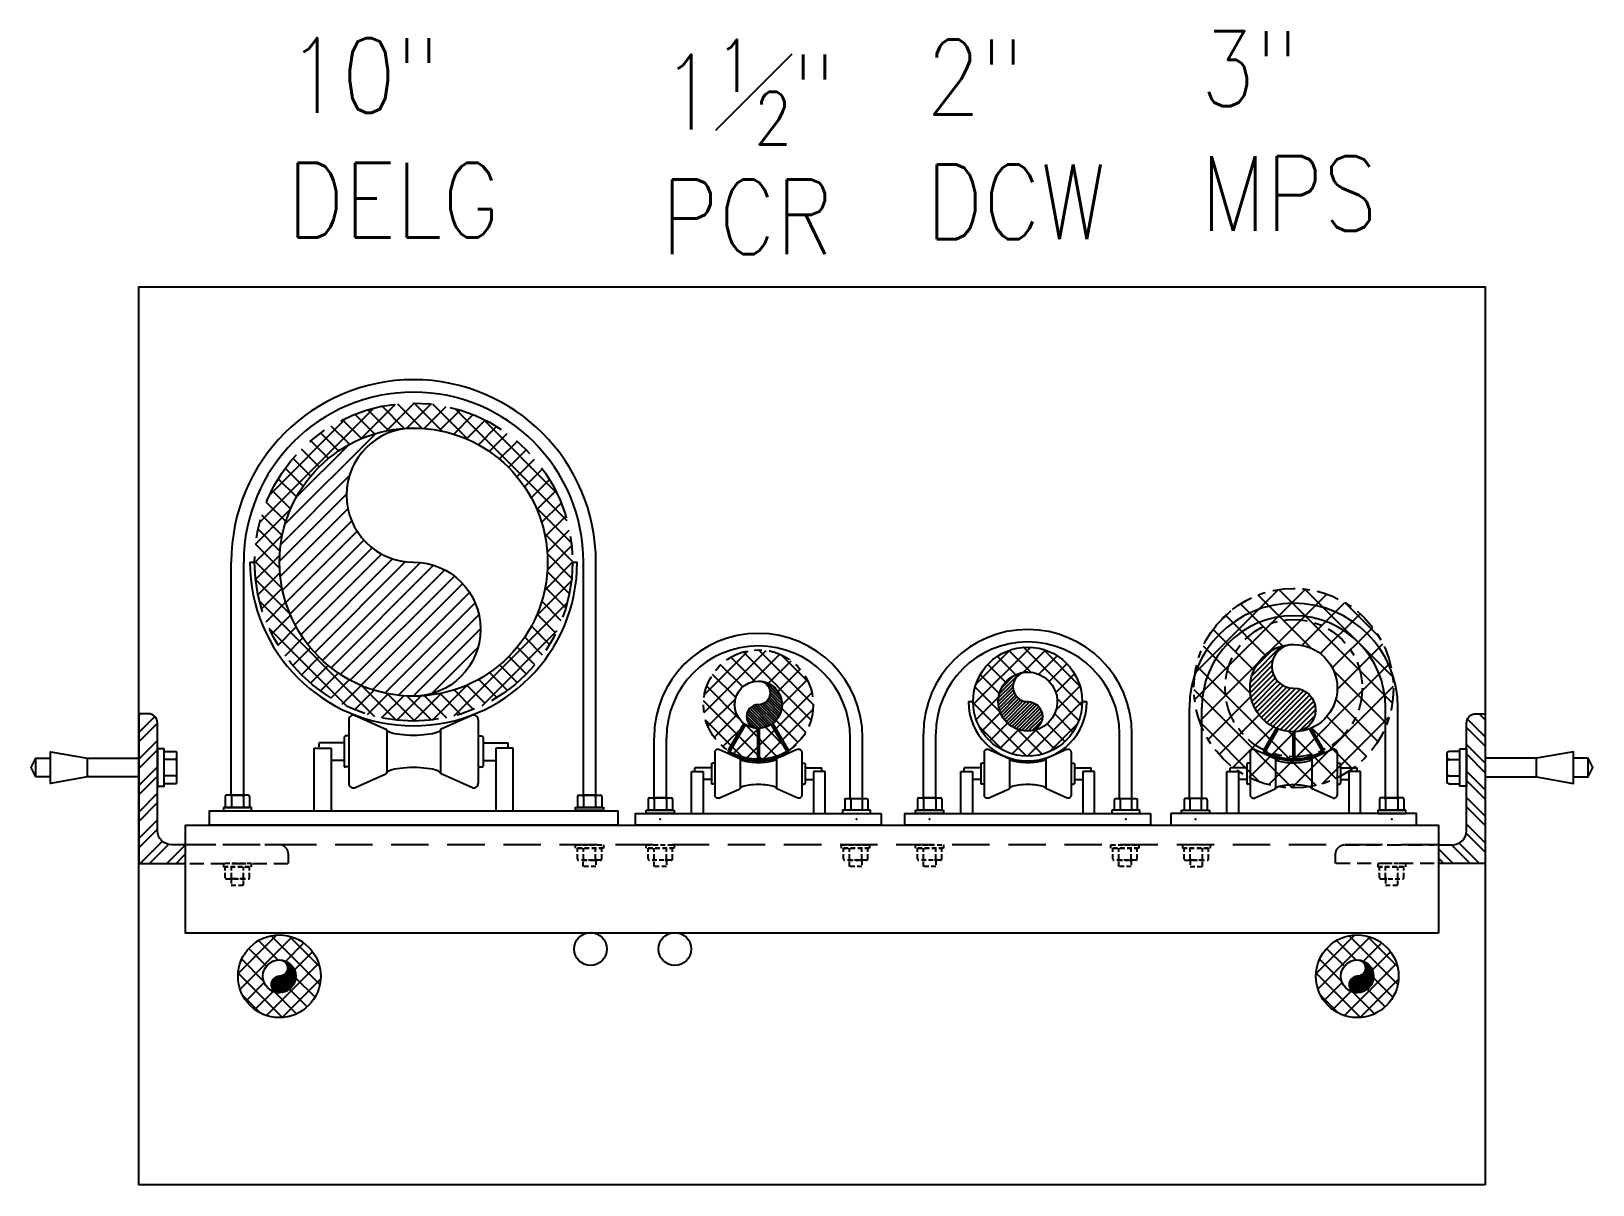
# Model space of a CAD drawing. Header units: inches. Extents: x 422 to 5092, y -339 to 887.
# Drawn here: x 442.9 to 505.5, y 14.9 to 61.1 of the extents above; entities that cross this region are included whole.
import ezdxf

# ---------------------------------------------------------------- set-up
doc = ezdxf.new("R2010")
doc.units = ezdxf.units.IN
doc.header["$LTSCALE"] = 48
doc.header["$MEASUREMENT"] = 0
for name, pattern in [('DOY01.233700-H6-3-3 Vlt (After 95% submttl)$0$COLDW', [0.5625, 0.1875, -0.0625, 0.0625, -0.0625, 0.1875]), ('DOY01.233700-H6-3-3 Vlt (After 95% submttl)$0$HIDDEN16', [0.023438, 0.015625, -0.007812]), ('DOY01.233700-H6-3-3 Vlt (After 95% submttl)$0$HIDDEN8', [0.046875, 0.03125, -0.015625])]:
    doc.linetypes.add(name, pattern=pattern)
for name, color, linetype in [('DOY01.233700-H6-3-3 Vlt (After 95% submttl)$0$mu-exst-text', 253, 'Continuous'), ('DOY01.233700-H6-3-3 Vlt (After 95% submttl)$0$MU-HDDN', 253, 'DOY01.233700-H6-3-3 Vlt (After 95% submttl)$0$HIDDEN16'), ('DOY01.233700-H6-3-3 Vlt (After 95% submttl)$0$MU-NEW-PIPE', 253, 'Continuous'), ('DOY01.233700-H6-3-3 Vlt (After 95% submttl)$0$MU-PIPE', 253, 'Continuous'), ('DOY01.233700-H6-3-3 Vlt (After 95% submttl)$0$MU-SPPT-PIPE', 253, 'Continuous'), ('DOY01.233700-H6-3-3 Vlt (After 95% submttl)$0$MU-UTIL', 253, 'Continuous')]:
    doc.layers.add(name, color=color, linetype=linetype)
doc.styles.add('DOY01.233700-H6-3-3 Vlt (After 95% submttl)$0$Standard', font='romans.shx', dxfattribs={"width": 0.85})

# ---------------------------------------------------------------- blocks, each defined once
blk = doc.blocks.new('DOY01.233700-H6-3-3 Vlt (After 95% submttl)$0$4_6 pipe roll')
for p, q in [((-1.747, 2.924), (-1.747, 1.202)), ((-1.592, 3.044), (-0.749, 2.672)), ((-0.725, 2.634), (-0.725, 1.491)), ((0.725, 2.634), (0.725, 1.491)), ((1.592, 3.044), (0.749, 2.672)), ((1.747, 2.924), (1.747, 1.202)), ((-2.688, 2.154), (-2.22, 2.154)), ((-2.688, 0.468), (-2.688, 2.154)), ((-1.876, 2.299), (-2.55, 2.299)), ((-2.55, 2.194), (-2.55, 2.299)), ((-2.22, 2.154), (-2.22, 0.468)), ((-1.876, 2.444), (-1.876, 1.682)), ((-1.747, 2.485), (-1.835, 2.485)), ((1.747, 2.485), (1.835, 2.485)), ((1.876, 2.444), (1.876, 1.682)), ((1.876, 2.299), (2.55, 2.299)), ((2.22, 2.154), (2.22, 0.468)), ((2.688, 2.154), (2.22, 2.154)), ((2.55, 2.194), (2.55, 2.299)), ((2.688, 0.468), (2.688, 2.154)), ((-1.876, 1.827), (-2.22, 1.827)), ((-1.747, 1.641), (-1.835, 1.641)), ((-1.592, 1.083), (-0.749, 1.455)), ((1.592, 1.083), (0.749, 1.455)), ((1.747, 1.641), (1.835, 1.641)), ((1.876, 1.827), (2.22, 1.827))]:
    blk.add_line(p, q)
at = {"flags": 128}
blk.add_lwpolyline([(-4.938, 0.468), (-4.938, 0), (4.938, 0), (4.938, 0.468)], close=True, dxfattribs=at)
for centre, radius, start, end in [((-1.624, 2.924), 0.123, 75.24565, 180), ((-0.766, 2.634), 0.0411, 0, 65.37954), ((0.766, 2.634), 0.0411, 114.62046, 180), ((1.624, 2.924), 0.123, 0, 104.75435), ((-1.835, 2.444), 0.0411, 90, 180), ((1.835, 2.444), 0.0411, 0, 90), ((-1.835, 1.682), 0.0411, 180, 270), ((-0.766, 1.492), 0.0411, 294.62046, 360), ((0.766, 1.492), 0.0411, 180, 245.37954), ((1.835, 1.682), 0.0411, 270, 0), ((-1.624, 1.202), 0.123, 180, 284.75435), ((1.624, 1.202), 0.123, 255.24565, 0)]:
    blk.add_arc(centre, radius, start, end)
blk.add_ellipse((0, 2.655), major_axis=(-0.725, 0), ratio=0.213035, start_param=0, end_param=3.141593)
at = {"extrusion": (0, 0, -1)}
blk.add_ellipse((0, 1.47), major_axis=(-0.725, 0), ratio=0.213035, start_param=0, end_param=3.141593, dxfattribs=at)
at = {"color": 8}
for p in [(-3.937, 0.234), (3.938, 0.234)]:
    blk.add_point(p, dxfattribs=at)
blk = doc.blocks.new('DOY01.233700-H6-3-3 Vlt (After 95% submttl)$0$a_nut')
for p, q in [((0, 0.87), (0, -0.87)), ((0.78, 0.87), (0, 0.87)), ((0.78, 0.43), (0, 0.43)), ((0.88, -0.77), (0.88, 0.77)), ((0.78, -0.43), (0, -0.43)), ((0.78, -0.87), (0, -0.87))]:
    blk.add_line(p, q)
for centre, start, end in [((0.78, 0.77), 0, 90), ((0.78, 0.53), 270, 0), ((0.78, 0.34), 0, 90), ((0.78, -0.34), 270, 0), ((0.78, -0.53), 0, 90), ((0.78, -0.77), 270, 0)]:
    blk.add_arc(centre, 0.0938, start, end)
blk = doc.blocks.new('DOY01.233700-H6-3-3 Vlt (After 95% submttl)$0$a_wash')
blk.add_lwpolyline([(-0.177, -1), (0, -1), (0, 1), (-0.177, 1)], close=True)
blk = doc.blocks.new('DOY01.233700-H6-3-3 Vlt (After 95% submttl)$0$a_head')
for p, q in [((-0.594, 0.866), (0, 0.866)), ((0, 0.866), (0, -0.866)), ((-0.688, 0.772), (-0.688, -0.772)), ((-0.594, 0.433), (0, 0.433)), ((-0.594, -0.433), (0, -0.433)), ((0, -0.866), (-0.594, -0.866))]:
    blk.add_line(p, q)
for centre, start, end in [((-0.594, 0.772), 90, 180), ((-0.594, 0.527), 180, 270), ((-0.594, 0.339), 90, 180), ((-0.594, -0.339), 180, 270), ((-0.594, -0.527), 90, 180), ((-0.594, -0.772), 180, 270)]:
    blk.add_arc(centre, 0.0938, start, end)
blk = doc.blocks.new('DOY01.233700-H6-3-3 Vlt (After 95% submttl)$0$l4x4x1-2hddn')
h = blk.add_hatch()
h.set_pattern_fill('STEEL', color=253, scale=4, style=0)
h.set_pattern_definition([(45, (-63.09926, -231.9893), (-0.3535534, 0.3535534), []), (45, (-63.09926, -231.7393), (-0.3535534, 0.3535534), [])])
edge = h.paths.add_edge_path()
edge.add_line((1.25, 0), (1.25, 0.5))
edge.add_line((1.25, 0.5), (0.875, 0.5))
edge.add_arc((0.875, 0.875), 0.375, 180, 270, ccw=False)
edge.add_line((0.5, 0.875), (0.5, 3.75))
edge.add_arc((0.25, 3.75), 0.25, 0, 90)
edge.add_line((0.25, 4), (0, 4))
edge.add_line((0, 4), (0, 0))
edge.add_line((0, 0), (1.25, 0))
at = {"color": 11}
blk.add_lwpolyline([(1.25, 0.5), (0.875, 0.5, -0.414214), (0.5, 0.875), (0.5, 3.75, 0.414214), (0.25, 4), (0, 4), (0, 0), (1.25, 0)], format="xyb", dxfattribs=at)
at = {"color": 14, "linetype": 'DOY01.233700-H6-3-3 Vlt (After 95% submttl)$0$HIDDEN8', "ltscale": 0.25}
blk.add_lwpolyline([(1.365, 0), (4, 0), (4, 0.25, 0.414214), (3.75, 0.5), (1.365, 0.5)], format="xyb", dxfattribs=at)
blk = doc.blocks.new('DOY01.233700-H6-3-3 Vlt (After 95% submttl)')
at = {"layer": 'DOY01.233700-H6-3-3 Vlt (After 95% submttl)$0$MU-NEW-PIPE'}
h = blk.add_hatch(dxfattribs=at)
h.set_pattern_fill('ANSI37', color=253, scale=6, style=0)
h.set_pattern_definition([(45, (3855.7412, 33.99435), (-0.53033009, 0.53033009), []), (135, (3855.7412, 33.99435), (-0.53033009, -0.53033009), [])])
edge = h.paths.add_edge_path(flags=16)
edge.add_arc((493.51661007, 34.80221538), 1.75, 0, 360)
edge = h.paths.add_edge_path()
edge.add_arc((493.51661007, 34.80221538), 4, 0, 360)
h = blk.add_hatch(dxfattribs=at)
h.set_pattern_fill('ANSI37', color=253, scale=4, style=0)
h.set_pattern_definition([(135, (-2891.13523, 45.72193), (0.35355339, 0.35355339), []), (45, (-2891.13523, 45.72193), (0.35355339, -0.35355339), [])])
edge = h.paths.add_edge_path()
edge.add_arc((472.04804338, 34.13849606), 2.2, 180, 540, ccw=False)
edge = h.paths.add_edge_path(flags=16)
edge.add_arc((472.04804338, 34.13849606), 0.95, 180, 540, ccw=False)
h = blk.add_hatch(dxfattribs=at)
h.set_pattern_fill('_USER', color=252, scale=0.145833, angle=45, style=0, pattern_type=0)
h.set_pattern_definition([(45, (3855.74117, 33.99435), (-0.103119739, 0.103119739), [])])
edge = h.paths.add_edge_path()
edge.add_arc((493.51661007, 34.80221538), 1.75, 90, 270)
edge.add_arc((493.51661007, 33.92721538), 0.875, 270, 450)
edge.add_arc((493.51661007, 35.67721538), 0.875, 90, 270, ccw=False)
h = blk.add_hatch(dxfattribs=at)
h.set_pattern_fill('_USER', color=252, scale=0.079167, angle=45, style=0, pattern_type=0)
h.set_pattern_definition([(135, (-2890.98429, 43.643856), (0.0559792868, 0.0559792868), [])])
edge = h.paths.add_edge_path()
edge.add_arc((472.04804338, 34.13849606), 0.95, 270, 450, ccw=False)
edge.add_arc((472.04804338, 33.66349606), 0.475, 90, 270, ccw=False)
edge.add_arc((472.04804338, 34.61349606), 0.475, 270.0000000001, 449.9999999999)
h = blk.add_hatch(dxfattribs=at)
h.set_pattern_fill('ANSI37', color=253, scale=4, style=0)
h.set_pattern_definition([(135, (989.6528, -427.40924), (0.3535534, 0.3535534), []), (45, (989.6528, -427.40924), (0.3535534, -0.3535534), [])])
edge = h.paths.add_edge_path()
edge.add_arc((452.83800623, 23.25310259), 1.6575, 180, 540, ccw=False)
edge = h.paths.add_edge_path(flags=16)
edge.add_arc((452.83800623, 23.25310259), 0.6575, 180, 540, ccw=False)
h = blk.add_hatch(dxfattribs=at)
h.set_pattern_fill('ANSI37', color=253, scale=4, style=0)
h.set_pattern_definition([(135, (1032.8825, -427.40924), (0.3535534, 0.3535534), []), (45, (1032.8825, -427.40924), (0.3535534, -0.3535534), [])])
edge = h.paths.add_edge_path()
edge.add_arc((496.06772472, 23.25310259), 1.6575, 180, 540, ccw=False)
edge = h.paths.add_edge_path(flags=16)
edge.add_arc((496.06772472, 23.25310259), 0.6575, 180, 540, ccw=False)
h = blk.add_hatch(dxfattribs=at)
h.set_pattern_fill('_USER', color=251, scale=0.054792, angle=45, style=0, pattern_type=0)
h.set_pattern_definition([(135, (989.65278, -427.40924), (0.038743559, 0.038743559), [])])
edge = h.paths.add_edge_path()
edge.add_arc((452.83800623, 23.25310259), 0.6575, 270, 450, ccw=False)
edge.add_arc((452.83800623, 22.92435259), 0.32875, 90, 270, ccw=False)
edge.add_arc((452.83800623, 23.58185259), 0.32875, 270, 450)
h = blk.add_hatch(dxfattribs=at)
h.set_pattern_fill('_USER', color=251, scale=0.054792, angle=45, style=0, pattern_type=0)
h.set_pattern_definition([(135, (1032.8825, -427.40924), (0.038743559, 0.038743559), [])])
edge = h.paths.add_edge_path()
edge.add_arc((496.06772472, 23.25310259), 0.6575, 270, 450, ccw=False)
edge.add_arc((496.06772472, 22.92435259), 0.32875, 90, 270, ccw=False)
edge.add_arc((496.06772472, 23.58185259), 0.32875, 270, 450)
at = {"layer": 'DOY01.233700-H6-3-3 Vlt (After 95% submttl)$0$MU-PIPE'}
h = blk.add_hatch(dxfattribs=at)
h.set_pattern_fill('ANSI37', color=253, scale=4, style=0)
h.set_pattern_definition([(45, (-958.4429, -601.12795), (-0.35355339, 0.35355339), []), (135, (-958.4429, -601.12795), (-0.35355339, -0.35355339), [])])
edge = h.paths.add_edge_path(flags=16)
edge.add_arc((458.22138104, 39.85492939), 5.375, 0, 360)
edge = h.paths.add_edge_path()
edge.add_arc((458.22138104, 39.85492939), 6.375, 0, 360)
h = blk.add_hatch(dxfattribs=at)
h.set_pattern_fill('_USER', color=252, scale=0.447917, angle=45, style=0, pattern_type=0)
h.set_pattern_definition([(45, (-958.4429, -601.12795), (-0.31672491, 0.31672491), [])])
edge = h.paths.add_edge_path()
edge.add_arc((458.22138104, 39.85492939), 5.375, 90, 270)
edge.add_arc((458.22138104, 37.16742939), 2.6875, 270, 450)
edge.add_arc((458.22138104, 42.54242939), 2.6875, 90, 270, ccw=False)
h = blk.add_hatch(dxfattribs=at)
h.set_pattern_fill('ANSI37', color=253, scale=4, style=0)
h.set_pattern_definition([(45, (-39.72814, -423.31917), (-0.3535534, 0.3535534), []), (135, (-39.72814, -423.31917), (-0.3535534, -0.3535534), [])])
edge = h.paths.add_edge_path()
edge.add_arc((482.8499773, 34.26222049), 2.1875, 0, 360)
edge = h.paths.add_edge_path(flags=16)
edge.add_arc((482.8499773, 34.26222049), 1.1875, 0, 360)
h = blk.add_hatch(dxfattribs=at)
h.set_pattern_fill('_USER', color=252, scale=0.098958, angle=45, style=0, pattern_type=0)
h.set_pattern_definition([(45, (-39.72814, -423.31917), (-0.069974109, 0.069974109), [])])
edge = h.paths.add_edge_path()
edge.add_arc((482.8499773, 34.26222049), 1.1875, 90, 270)
edge.add_arc((482.8499773, 33.66847049), 0.59375, 270, 450)
edge.add_arc((482.8499773, 34.85597049), 0.59375, 90, 270, ccw=False)
at = {"color": 254}
for p, q in [((450.90888104, 30.51280611), (450.90888104, 39.85492939)), ((451.40888104, 30.51280611), (451.40888104, 39.85492939)), ((465.03388104, 30.51280611), (465.03388104, 39.85492939)), ((465.53388104, 30.51280611), (465.53388104, 39.85492939))]:
    blk.add_line(p, q, dxfattribs=at)
for p, q in [((489.33473608, 30.40735189), (489.33473608, 34.02243722)), ((489.83413464, 30.40735189), (489.83413464, 34.02243722)), ((497.20026337, 30.40735189), (497.20026337, 34.02243722)), ((497.69966193, 30.40735189), (497.69966193, 34.02243722)), ((467.86558046, 30.40735189), (467.86558046, 32.81344037)), ((468.36497901, 30.40735189), (468.36497901, 32.81344037)), ((475.73110775, 30.40735189), (475.73110775, 32.81344037)), ((476.2305063, 30.40735189), (476.2305063, 32.81344037)), ((478.66751438, 30.40735189), (478.66751438, 32.9717063)), ((479.16691293, 30.40735189), (479.16691293, 32.9717063)), ((486.53304167, 30.40735189), (486.53304167, 32.9717063)), ((487.03244022, 30.40735189), (487.03244022, 32.9717063)), ((443.0751429, 31.24299233), (443.0751429, 31.99299233)), ((505.3251429, 31.24299233), (505.3251429, 31.99299233)), ((450.67050529, 30.46015184), (450.67050529, 30.0213663)), ((451.59064955, 30.51280611), (450.72315956, 30.51280611)), ((450.87608181, 30.51280611), (451.4377273, 30.51280611)), ((450.91370492, 30.46015184), (450.91370492, 30.0213663)), ((451.40010419, 30.46015184), (451.40010419, 30.0213663)), ((451.64330382, 30.46015184), (451.64330382, 30.0213663)), ((464.79207651, 30.46015184), (464.79207651, 30.0213663)), ((464.84473077, 30.51280611), (465.71222077, 30.51280611)), ((465.55929851, 30.51280611), (464.99765302, 30.51280611)), ((465.03527614, 30.46015184), (465.03527614, 30.0213663)), ((465.5216754, 30.46015184), (465.5216754, 30.0213663)), ((465.76487503, 30.46015184), (465.76487503, 30.0213663)), ((467.62888047, 30.35469763), (467.62888047, 29.91591209)), ((467.68153474, 30.40735189), (468.54902473, 30.40735189)), ((468.39610248, 30.40735189), (467.83445699, 30.40735189)), ((467.8720801, 30.35469763), (467.8720801, 29.91591209)), ((468.35847937, 30.35469763), (468.35847937, 29.91591209)), ((468.601679, 30.35469763), (468.601679, 29.91591209)), ((478.43081439, 30.35469763), (478.43081439, 29.91591209)), ((478.48346866, 30.40735189), (479.35095865, 30.40735189)), ((479.1980364, 30.40735189), (478.63639091, 30.40735189)), ((478.67401402, 30.35469763), (478.67401402, 29.91591209)), ((479.16041329, 30.35469763), (479.16041329, 29.91591209)), ((479.40361292, 30.35469763), (479.40361292, 29.91591209)), ((496.96356339, 30.35469763), (496.96356339, 29.91591209)), ((497.88370765, 30.40735189), (497.01621765, 30.40735189)), ((497.16913991, 30.40735189), (497.7307854, 30.40735189)), ((497.20676302, 30.35469763), (497.20676302, 29.91591209)), ((497.69316229, 30.35469763), (497.69316229, 29.91591209)), ((497.93636192, 30.35469763), (497.93636192, 29.91591209)), ((451.71855005, 30.0213663), (450.59525906, 30.0213663)), ((450.59525906, 30.0213663), (450.59525906, 29.88881796)), ((450.59525906, 29.88881796), (451.71855005, 29.88881796)), ((450.67050529, 30.0213663), (451.64330382, 30.0213663)), ((451.71855005, 29.88881796), (451.71855005, 30.0213663)), ((464.71683028, 29.89741055), (464.71683028, 30.02995889)), ((464.71683028, 30.0213663), (465.84012126, 30.0213663)), ((465.84012126, 29.89741055), (464.71683028, 29.89741055)), ((465.76487503, 30.0213663), (464.79207651, 30.0213663)), ((465.84012126, 30.02995889), (465.84012126, 29.89741055)), ((467.55363424, 29.91591209), (468.67692523, 29.91591209)), ((467.55363424, 29.78336375), (467.55363424, 29.91591209)), ((468.67692523, 29.78336375), (467.55363424, 29.78336375)), ((468.601679, 29.91591209), (467.62888047, 29.91591209)), ((468.67692523, 29.91591209), (468.67692523, 29.78336375)), ((476.54245252, 29.91591209), (475.41916153, 29.91591209)), ((475.41916153, 29.91591209), (475.41916153, 29.78336375)), ((475.41916153, 29.78336375), (476.54245252, 29.78336375)), ((476.54245252, 29.78336375), (476.54245252, 29.91591209)), ((478.35556816, 29.91591209), (479.47885915, 29.91591209)), ((478.35556816, 29.78336375), (478.35556816, 29.91591209)), ((479.47885915, 29.78336375), (478.35556816, 29.78336375)), ((479.40361292, 29.91591209), (478.43081439, 29.91591209)), ((479.47885915, 29.91591209), (479.47885915, 29.78336375)), ((487.34438644, 29.91591209), (486.22109545, 29.91591209)), ((486.22109545, 29.91591209), (486.22109545, 29.78336375)), ((486.22109545, 29.78336375), (487.34438644, 29.78336375)), ((487.34438644, 29.78336375), (487.34438644, 29.91591209)), ((489.02278987, 29.91591209), (490.14608086, 29.91591209)), ((489.02278987, 29.78336375), (489.02278987, 29.91591209)), ((490.14608086, 29.78336375), (489.02278987, 29.78336375)), ((490.14608086, 29.91591209), (490.14608086, 29.78336375)), ((498.01160815, 29.91591209), (496.88831716, 29.91591209)), ((496.88831716, 29.91591209), (496.88831716, 29.78336375)), ((496.88831716, 29.78336375), (498.01160815, 29.78336375)), ((496.96356339, 29.91591209), (497.93636192, 29.91591209)), ((498.01160815, 29.78336375), (498.01160815, 29.91591209))]:
    blk.add_line(p, q)
at = {"color": 12, "linetype": 'DOY01.233700-H6-3-3 Vlt (After 95% submttl)$0$HIDDEN8'}
blk.add_line((499.3251429, 28.52730885), (449.0751429, 28.52730885), dxfattribs=at)
for points in [[(443.6376429, 31.24299233), (443.0751429, 31.24299233), (442.8876429, 31.61799233), (443.0751429, 31.99299233), (443.6376429, 31.99299233)], [(445.1376429, 31.24299233), (443.66043127, 30.98252006), (443.66043127, 32.25346459), (445.1376429, 31.99299233)], [(503.2626429, 31.24299233), (504.73985453, 30.98252006), (504.73985453, 32.25346459), (503.2626429, 31.99299233)], [(504.7626429, 31.24299233), (505.3251429, 31.24299233), (505.5126429, 31.61799233), (505.3251429, 31.99299233), (504.7626429, 31.99299233)]]:
    blk.add_lwpolyline(points)
for points in [[(447.2001429, 31.24299233), (445.1376429, 31.24299233), (445.1376429, 31.99299233), (447.2001429, 31.99299233)], [(501.2001429, 31.24299233), (503.2626429, 31.24299233), (503.2626429, 31.99299233), (501.2001429, 31.99299233)]]:
    blk.add_lwpolyline(points, close=True)
at = {"color": 11}
blk.add_lwpolyline([(499.3251429, 24.98730885), (449.0751429, 24.98730885), (449.0751429, 29.31630885), (499.3251429, 29.31630885)], close=True, dxfattribs=at)
for centre, radius, start, end in [((493.51719901, 34.02243722), 4.18246292, 0, 180), ((493.51719901, 34.02243722), 3.68306437, 0, 180), ((472.04804338, 32.81344037), 4.18246292, 0, 180), ((482.8499773, 32.9717063), 4.18246292, 0, 180), ((472.04804338, 32.81344037), 3.68306437, 0, 180), ((482.8499773, 32.9717063), 3.68306437, 0, 180), ((450.72315956, 30.46015184), 0.05265426, 90, 180), ((450.86105066, 30.46015184), 0.05265426, 0, 90), ((450.96635919, 30.46015184), 0.05265426, 90, 180), ((451.34744992, 30.46015184), 0.05265426, 0, 90), ((451.45275845, 30.46015184), 0.05265426, 90, 180), ((451.59064955, 30.46015184), 0.05265426, 0, 90), ((464.84473077, 30.46015184), 0.05265426, 90, 180), ((464.98262187, 30.46015184), 0.05265426, 0, 90), ((465.0879304, 30.46015184), 0.05265426, 90, 180), ((465.46902114, 30.46015184), 0.05265426, 0, 90), ((465.57432967, 30.46015184), 0.05265426, 90, 180), ((465.71222077, 30.46015184), 0.05265426, 0, 90), ((467.68153474, 30.35469763), 0.05265426, 90, 180), ((467.81942584, 30.35469763), 0.05265426, 0, 90), ((467.92473437, 30.35469763), 0.05265426, 90, 180), ((468.3058251, 30.35469763), 0.05265426, 0, 90), ((468.41113363, 30.35469763), 0.05265426, 90, 180), ((468.54902473, 30.35469763), 0.05265426, 0, 90), ((478.48346866, 30.35469763), 0.05265426, 90, 180), ((478.62135976, 30.35469763), 0.05265426, 0, 90), ((478.72666829, 30.35469763), 0.05265426, 90, 180), ((479.10775902, 30.35469763), 0.05265426, 0, 90), ((479.21306755, 30.35469763), 0.05265426, 90, 180), ((479.35095865, 30.35469763), 0.05265426, 0, 90), ((497.01621765, 30.35469763), 0.05265426, 90, 180), ((497.15410876, 30.35469763), 0.05265426, 0, 90), ((497.25941729, 30.35469763), 0.05265426, 90, 180), ((497.64050802, 30.35469763), 0.05265426, 0, 90), ((497.74581655, 30.35469763), 0.05265426, 90, 180), ((497.88370765, 30.35469763), 0.05265426, 0, 90)]:
    blk.add_arc(centre, radius, start, end)
at = {"layer": 'DOY01.233700-H6-3-3 Vlt (After 95% submttl)$0$MU-HDDN', "ltscale": 0.25}
for p, q in [((464.71683028, 28.39476052), (464.71683028, 28.52730885)), ((464.71683028, 28.52730885), (465.84012126, 28.52730885)), ((464.71683028, 28.52730885), (465.50958078, 28.52730885)), ((465.84012126, 28.39476052), (464.71683028, 28.39476052)), ((464.79207651, 28.39476052), (465.76487503, 28.39476052)), ((464.79207651, 27.95597497), (464.79207651, 28.39476052)), ((465.03527614, 27.95597497), (465.03527614, 28.39476052)), ((465.5216754, 27.95597497), (465.5216754, 28.39476052)), ((465.76487503, 27.95597497), (465.76487503, 28.39476052)), ((465.84012126, 28.52730885), (465.84012126, 28.39476052)), ((467.55363424, 28.39476052), (467.55363424, 28.52730885)), ((467.55363424, 28.52730885), (468.67692523, 28.52730885)), ((467.55363424, 28.52730885), (468.34638474, 28.52730885)), ((468.67692523, 28.39476052), (467.55363424, 28.39476052)), ((467.62888047, 28.39476052), (468.601679, 28.39476052)), ((467.62888047, 27.95597497), (467.62888047, 28.39476052)), ((467.8720801, 27.95597497), (467.8720801, 28.39476052)), ((468.35847937, 27.95597497), (468.35847937, 28.39476052)), ((468.601679, 27.95597497), (468.601679, 28.39476052)), ((468.67692523, 28.52730885), (468.67692523, 28.39476052)), ((475.38772819, 28.39476052), (475.38772819, 28.52730885)), ((475.38772819, 28.52730885), (476.51101917, 28.52730885)), ((475.38772819, 28.52730885), (476.18047869, 28.52730885)), ((476.51101917, 28.39476052), (475.38772819, 28.39476052)), ((475.46297442, 28.39476052), (476.43577295, 28.39476052)), ((475.46297442, 27.95597497), (475.46297442, 28.39476052)), ((475.70617405, 27.95597497), (475.70617405, 28.39476052)), ((476.19257331, 27.95597497), (476.19257331, 28.39476052)), ((476.43577295, 27.95597497), (476.43577295, 28.39476052)), ((476.51101917, 28.52730885), (476.51101917, 28.39476052)), ((478.35556816, 28.39476052), (478.35556816, 28.52730885)), ((478.35556816, 28.52730885), (479.47885915, 28.52730885)), ((478.35556816, 28.52730885), (479.14831866, 28.52730885)), ((479.47885915, 28.39476052), (478.35556816, 28.39476052)), ((478.43081439, 28.39476052), (479.40361292, 28.39476052)), ((478.43081439, 27.95597497), (478.43081439, 28.39476052)), ((478.67401402, 27.95597497), (478.67401402, 28.39476052)), ((479.16041329, 27.95597497), (479.16041329, 28.39476052)), ((479.40361292, 27.95597497), (479.40361292, 28.39476052)), ((479.47885915, 28.52730885), (479.47885915, 28.39476052)), ((486.18966211, 28.39476052), (486.18966211, 28.52730885)), ((486.18966211, 28.52730885), (487.31295309, 28.52730885)), ((486.18966211, 28.52730885), (486.98241261, 28.52730885)), ((487.31295309, 28.39476052), (486.18966211, 28.39476052)), ((486.26490834, 28.39476052), (487.23770687, 28.39476052)), ((486.26490834, 27.95597497), (486.26490834, 28.39476052)), ((486.50810797, 27.95597497), (486.50810797, 28.39476052)), ((486.99450723, 27.95597497), (486.99450723, 28.39476052)), ((487.23770687, 27.95597497), (487.23770687, 28.39476052)), ((487.31295309, 28.52730885), (487.31295309, 28.39476052)), ((489.05422321, 28.52730885), (489.05422321, 28.39476052)), ((490.1775142, 28.52730885), (489.05422321, 28.52730885)), ((489.05422321, 28.39476052), (490.1775142, 28.39476052)), ((490.10226797, 28.39476052), (489.12946944, 28.39476052)), ((489.12946944, 27.95597497), (489.12946944, 28.39476052)), ((489.37266907, 27.95597497), (489.37266907, 28.39476052)), ((490.1775142, 28.52730885), (489.3847637, 28.52730885)), ((489.85906834, 27.95597497), (489.85906834, 28.39476052)), ((490.10226797, 27.95597497), (490.10226797, 28.39476052)), ((490.1775142, 28.39476052), (490.1775142, 28.52730885)), ((450.59525906, 27.77730885), (450.59525906, 27.64476052)), ((451.71855005, 27.77730885), (450.59525906, 27.77730885)), ((450.59525906, 27.64476052), (451.71855005, 27.64476052)), ((451.64330382, 27.64476052), (450.67050529, 27.64476052)), ((450.67050529, 27.20597497), (450.67050529, 27.64476052)), ((450.91370492, 27.20597497), (450.91370492, 27.64476052)), ((451.71855005, 27.77730885), (450.92579955, 27.77730885)), ((451.40010419, 27.20597497), (451.40010419, 27.64476052)), ((451.64330382, 27.20597497), (451.64330382, 27.64476052)), ((451.71855005, 27.64476052), (451.71855005, 27.77730885)), ((465.71222077, 27.90332071), (464.84473077, 27.90332071)), ((464.99765302, 27.90332071), (465.55929851, 27.90332071)), ((465.02886543, 27.65760081), (465.02886543, 27.90332071)), ((465.5280861, 27.65760081), (465.02886543, 27.65760081)), ((465.5280861, 27.90332071), (465.5280861, 27.65760081)), ((468.54902473, 27.90332071), (467.68153474, 27.90332071)), ((467.8656694, 27.65760081), (467.8656694, 27.90332071)), ((468.36489007, 27.65760081), (467.8656694, 27.65760081)), ((468.36489007, 27.90332071), (468.36489007, 27.65760081)), ((476.38311868, 27.90332071), (475.51562868, 27.90332071)), ((475.66855094, 27.90332071), (476.23019643, 27.90332071)), ((475.69976335, 27.65760081), (475.69976335, 27.90332071)), ((476.19898402, 27.65760081), (475.69976335, 27.65760081)), ((476.19898402, 27.90332071), (476.19898402, 27.65760081)), ((479.35095865, 27.90332071), (478.48346866, 27.90332071)), ((478.66760332, 27.65760081), (478.66760332, 27.90332071)), ((479.16682399, 27.65760081), (478.66760332, 27.65760081)), ((479.16682399, 27.90332071), (479.16682399, 27.65760081)), ((487.1850526, 27.90332071), (486.3175626, 27.90332071)), ((486.47048486, 27.90332071), (487.03213035, 27.90332071)), ((486.50169727, 27.65760081), (486.50169727, 27.90332071)), ((487.00091794, 27.65760081), (486.50169727, 27.65760081)), ((487.00091794, 27.90332071), (487.00091794, 27.65760081)), ((489.18212371, 27.90332071), (490.04961371, 27.90332071)), ((489.89669145, 27.90332071), (489.33504596, 27.90332071)), ((489.36625837, 27.90332071), (489.36625837, 27.65760081)), ((489.36625837, 27.65760081), (489.86547904, 27.65760081)), ((489.86547904, 27.65760081), (489.86547904, 27.90332071)), ((496.88831716, 27.77730885), (496.88831716, 27.64476052)), ((498.01160815, 27.77730885), (496.88831716, 27.77730885)), ((496.88831716, 27.64476052), (498.01160815, 27.64476052)), ((497.93636192, 27.64476052), (496.96356339, 27.64476052)), ((496.96356339, 27.20597497), (496.96356339, 27.64476052)), ((497.20676302, 27.20597497), (497.20676302, 27.64476052)), ((498.01160815, 27.77730885), (497.21885765, 27.77730885)), ((497.69316229, 27.20597497), (497.69316229, 27.64476052)), ((497.93636192, 27.20597497), (497.93636192, 27.64476052)), ((498.01160815, 27.64476052), (498.01160815, 27.77730885)), ((450.72315956, 27.15332071), (451.59064955, 27.15332071)), ((451.4377273, 27.15332071), (450.87608181, 27.15332071)), ((450.90729422, 27.15332071), (450.90729422, 26.90760081)), ((451.40651489, 26.90760081), (451.40651489, 27.15332071)), ((497.01621765, 27.15332071), (497.88370765, 27.15332071)), ((497.20035232, 27.15332071), (497.20035232, 26.90760081)), ((497.69957299, 26.90760081), (497.69957299, 27.15332071)), ((450.90729422, 26.90760081), (451.40651489, 26.90760081)), ((497.20035232, 26.90760081), (497.69957299, 26.90760081))]:
    blk.add_line(p, q, dxfattribs=at)
for centre, start, end in [((464.84473077, 27.95597497), 180, 270), ((464.98262187, 27.95597497), 270, 0), ((465.0879304, 27.95597497), 180, 270), ((465.46902114, 27.95597497), 270, 0), ((465.57432967, 27.95597497), 180, 270), ((465.71222077, 27.95597497), 270, 0), ((467.68153474, 27.95597497), 180, 270), ((467.81942584, 27.95597497), 270, 0), ((467.92473437, 27.95597497), 180, 270), ((468.3058251, 27.95597497), 270, 0), ((468.41113363, 27.95597497), 180, 270), ((468.54902473, 27.95597497), 270, 0), ((475.51562868, 27.95597497), 180, 270), ((475.65351979, 27.95597497), 270, 0), ((475.75882832, 27.95597497), 180, 270), ((476.13991905, 27.95597497), 270, 0), ((476.24522758, 27.95597497), 180, 270), ((476.38311868, 27.95597497), 270, 0), ((478.48346866, 27.95597497), 180, 270), ((478.62135976, 27.95597497), 270, 0), ((478.72666829, 27.95597497), 180, 270), ((479.10775902, 27.95597497), 270, 0), ((479.21306755, 27.95597497), 180, 270), ((479.35095865, 27.95597497), 270, 0), ((486.3175626, 27.95597497), 180, 270), ((486.45545371, 27.95597497), 270, 0), ((486.56076224, 27.95597497), 180, 270), ((486.94185297, 27.95597497), 270, 0), ((487.0471615, 27.95597497), 180, 270), ((487.1850526, 27.95597497), 270, 0), ((489.18212371, 27.95597497), 180, 270), ((489.32001481, 27.95597497), 270, 0), ((489.42532334, 27.95597497), 180, 270), ((489.80641407, 27.95597497), 270, 0), ((489.9117226, 27.95597497), 180, 270), ((490.04961371, 27.95597497), 270, 0), ((450.72315956, 27.20597497), 180, 270), ((450.86105066, 27.20597497), 270, 0), ((450.96635919, 27.20597497), 180, 270), ((451.34744992, 27.20597497), 270, 0), ((451.45275845, 27.20597497), 180, 270), ((451.59064955, 27.20597497), 270, 0), ((497.01621765, 27.20597497), 180, 270), ((497.15410876, 27.20597497), 270, 0), ((497.25941729, 27.20597497), 180, 270), ((497.64050802, 27.20597497), 270, 0), ((497.74581655, 27.20597497), 180, 270), ((497.88370765, 27.20597497), 270, 0)]:
    blk.add_arc(centre, 0.05265426, start, end, dxfattribs=at)
at = {"layer": 'DOY01.233700-H6-3-3 Vlt (After 95% submttl)$0$MU-NEW-PIPE'}
for points in [[(493.51661007, 36.55221538, 1), (493.51661007, 34.80221538, -1), (493.51661007, 33.05221538, -1)], [(472.04804338, 35.08849606, -1), (472.04804338, 34.13849606, 1), (472.04804338, 33.18849606, 1)], [(452.83800623, 23.91060259, -1), (452.83800623, 23.25310259, 1), (452.83800623, 22.59560259, 1)], [(496.06772472, 23.91060259, -1), (496.06772472, 23.25310259, 1), (496.06772472, 22.59560259, 1)]]:
    blk.add_lwpolyline(points, format="xyb", dxfattribs=at)
at = {"layer": 'DOY01.233700-H6-3-3 Vlt (After 95% submttl)$0$MU-NEW-PIPE', "color": 254, "linetype": 'DOY01.233700-H6-3-3 Vlt (After 95% submttl)$0$COLDW', "ltscale": 0.1}
for centre, radius in [((493.51661007, 34.80221538), 4), ((493.51661007, 34.80221538), 2.75), ((472.04804338, 34.13849606), 2.2)]:
    blk.add_circle(centre, radius, dxfattribs=at)
at = {"layer": 'DOY01.233700-H6-3-3 Vlt (After 95% submttl)$0$MU-NEW-PIPE'}
for centre, radius in [((493.51661007, 34.80221538), 1.75), ((472.04804338, 34.13849606), 0.95), ((465.3181827, 24.34503857), 0.6575), ((468.69981065, 24.34503857), 0.6575), ((452.83800623, 23.25310259), 0.6575), ((496.06772472, 23.25310259), 0.6575)]:
    blk.add_circle(centre, radius, dxfattribs=at)
at = {"layer": 'DOY01.233700-H6-3-3 Vlt (After 95% submttl)$0$MU-NEW-PIPE', "color": 253}
for centre in [(452.83800623, 23.25310259), (496.06772472, 23.25310259)]:
    blk.add_circle(centre, 1.6575, dxfattribs=at)
at = {"layer": 'DOY01.233700-H6-3-3 Vlt (After 95% submttl)$0$MU-PIPE', "color": 253}
for p, q in [((451.65888104, 39.85492939), (451.84638104, 39.85492939)), ((464.59638104, 39.85492939), (464.78388104, 39.85492939)), ((480.4749773, 34.26222049), (480.6624773, 34.26222049)), ((485.0374773, 34.26222049), (485.2249773, 34.26222049))]:
    blk.add_line(p, q, dxfattribs=at)
at = {"layer": 'DOY01.233700-H6-3-3 Vlt (After 95% submttl)$0$MU-PIPE'}
for p, q in [((471.4696556, 33.38630082), (470.85696159, 32.32508366)), ((471.52930559, 33.34398916), (470.92002056, 32.28867654)), ((472.56678117, 33.34398916), (473.1760662, 32.28867654)), ((472.62643116, 33.38630082), (473.23912517, 32.32508366)), ((492.8251744, 33.19460326), (492.32611722, 32.33021085)), ((494.20898915, 33.19500935), (494.7082808, 32.33021085)), ((472.01180437, 33.19033107), (472.01180437, 31.96744297)), ((472.08428239, 33.19033107), (472.08428239, 31.96744297)), ((492.89330536, 33.16698107), (492.38917619, 32.29380374)), ((493.48096, 33.05257854), (493.48096, 31.97257016)), ((493.55343802, 33.05260293), (493.55343802, 31.97257016)), ((494.14088004, 33.16734933), (494.64522182, 32.29380374))]:
    blk.add_line(p, q, dxfattribs=at)
for points in [[(458.22138104, 45.22992939, 1), (458.22138104, 39.85492939, -1), (458.22138104, 34.47992939, -1)], [(482.8499773, 35.44972049, 1), (482.8499773, 34.26222049, -1), (482.8499773, 33.07472049, -1)]]:
    blk.add_lwpolyline(points, format="xyb", dxfattribs=at)
at = {"layer": 'DOY01.233700-H6-3-3 Vlt (After 95% submttl)$0$MU-PIPE', "color": 253, "linetype": 'DOY01.233700-H6-3-3 Vlt (After 95% submttl)$0$COLDW', "ltscale": 0.25}
blk.add_circle((458.22138104, 39.85492939), 6.375, dxfattribs=at)
at = {"layer": 'DOY01.233700-H6-3-3 Vlt (After 95% submttl)$0$MU-PIPE'}
for centre, radius in [((458.22138104, 39.85492939), 5.375), ((472.04804338, 34.13849606), 0.94885726), ((482.8499773, 34.26222049), 1.1875)]:
    blk.add_circle(centre, radius, dxfattribs=at)
at = {"layer": 'DOY01.233700-H6-3-3 Vlt (After 95% submttl)$0$MU-PIPE', "color": 253}
blk.add_circle((482.8499773, 34.26222049), 2.1875, dxfattribs=at)
at = {"layer": 'DOY01.233700-H6-3-3 Vlt (After 95% submttl)$0$MU-PIPE', "color": 254}
for radius in [7.3125, 6.8125]:
    blk.add_arc((458.22138104, 39.85492939), radius, 0, 180, dxfattribs=at)
at = {"layer": 'DOY01.233700-H6-3-3 Vlt (After 95% submttl)$0$MU-PIPE', "color": 253}
for centre, radius in [((458.22138104, 39.85492939), 6.5625), ((482.8499773, 34.26222049), 2.375)]:
    blk.add_arc(centre, radius, 180, 0, dxfattribs=at)
at = {"layer": 'DOY01.233700-H6-3-3 Vlt (After 95% submttl)$0$MU-PIPE'}
for centre, radius, start, end in [((470.95155005, 32.27047299), 0.10922135, 150, 242.6251525543), ((472.04804338, 34.38809784), 2.4938875, 242.6251525543, 297.3748474457), ((470.95155005, 32.27047299), 0.03640712, 150, 242.6251525543), ((472.04804338, 34.38809784), 2.42092612, 242.6251525543, 297.3748474457), ((473.14453671, 32.27047299), 0.03640712, 297.3748474457, 30), ((473.14453671, 32.27047299), 0.10922135, 297.3748474457, 30), ((492.42070568, 32.27560018), 0.10922135, 150, 242.6251525543), ((493.51719901, 34.39322503), 2.4938875, 242.6251525543, 297.3748474457), ((492.42070568, 32.27560018), 0.03640712, 150, 242.6251525543), ((493.51719901, 34.39322503), 2.42092612, 242.6251525543, 297.3748474457), ((494.61369234, 32.27560018), 0.03640712, 297.3748474457, 30), ((494.61369234, 32.27560018), 0.10922135, 297.3748474457, 30)]:
    blk.add_arc(centre, radius, start, end, dxfattribs=at)
at = {"layer": 'DOY01.233700-H6-3-3 Vlt (After 95% submttl)$0$MU-SPPT-PIPE', "color": 254}
for p, q in [((455.62559814, 33.53857198), (455.62559814, 30.97992802)), ((455.85549825, 33.71576484), (457.10779935, 33.16315193)), ((460.58617978, 33.71576484), (459.33387867, 33.16315193)), ((460.81607988, 33.53857198), (460.81607988, 30.97992802)), ((455.43412017, 32.60971993), (454.43242138, 32.60971993)), ((454.43242138, 32.45351901), (454.43242138, 32.60971993)), ((455.43412017, 32.82537302), (455.43412017, 31.69312698)), ((455.62559814, 32.88645126), (455.49519841, 32.88645126)), ((457.14343207, 33.10762647), (457.14343207, 31.40898156)), ((459.29824596, 33.10762647), (459.29824596, 31.40898156)), ((460.81607988, 32.88645126), (460.94647961, 32.88645126)), ((461.00755786, 32.82537302), (461.00755786, 31.69312698)), ((461.00755786, 32.60971993), (462.00925665, 32.60971993)), ((462.00925665, 32.45351901), (462.00925665, 32.60971993)), ((454.22807257, 29.88881796), (454.22807257, 32.39461141)), ((454.22807257, 32.39461141), (454.92280263, 32.39461141)), ((454.92280263, 32.39461141), (454.92280263, 29.88881796)), ((462.21360545, 32.39461141), (461.5188754, 32.39461141)), ((461.5188754, 32.39461141), (461.5188754, 29.88881796)), ((462.21360545, 29.88881796), (462.21360545, 32.39461141)), ((455.43412017, 31.90878008), (454.92280263, 31.90878008)), ((455.62559814, 31.6424757), (455.49519841, 31.6424757)), ((455.85549825, 30.81316212), (457.10779935, 31.36577503)), ((460.58617978, 30.81316212), (459.33387867, 31.36577503)), ((460.81607988, 31.6424757), (460.94647961, 31.6424757)), ((461.00755786, 31.90878008), (461.5188754, 31.90878008))]:
    blk.add_line(p, q, dxfattribs=at)
at = {"layer": 'DOY01.233700-H6-3-3 Vlt (After 95% submttl)$0$MU-SPPT-PIPE', "color": 254, "flags": 128}
blk.add_lwpolyline([(466.41437025, 29.31630885), (450.03346983, 29.31630885), (450.03346983, 29.88881796), (466.41437025, 29.88881796), (466.41437025, 29.31630885)], dxfattribs=at)
at = {"layer": 'DOY01.233700-H6-3-3 Vlt (After 95% submttl)$0$MU-SPPT-PIPE', "color": 254}
for centre, radius, start, end in [((455.80883287, 33.53857198), 0.18323473, 75.2456488176, 180), ((460.63284515, 33.53857198), 0.18323473, 0, 104.7543511824), ((455.49519841, 32.82537302), 0.06107824, 90, 180), ((457.08235382, 33.10762647), 0.06107824, 0, 65.3795432838), ((459.3593242, 33.10762647), 0.06107824, 114.6204567162, 180), ((460.94647961, 32.82537302), 0.06107824, 0, 90), ((455.49519841, 31.69312698), 0.06107824, 180, 270), ((457.08235382, 31.42130049), 0.06107824, 294.6204567162, 0), ((459.3593242, 31.42130049), 0.06107824, 180, 245.3795432838), ((460.94647961, 31.69312698), 0.06107824, 270, 0), ((455.80883287, 30.99035498), 0.18323473, 180, 284.7543511824), ((460.63284515, 30.99035498), 0.18323473, 255.2456488176, 0)]:
    blk.add_arc(centre, radius, start, end, dxfattribs=at)
at = {"layer": 'DOY01.233700-H6-3-3 Vlt (After 95% submttl)$0$MU-SPPT-PIPE', "color": 254, "extrusion": (0, 0, -1)}
blk.add_ellipse((458.22083901, 33.13837208), major_axis=(-1.07740695, 0), ratio=0.213034566, start_param=3.1415926536, end_param=6.2831853072, dxfattribs=at)
at = {"layer": 'DOY01.233700-H6-3-3 Vlt (After 95% submttl)$0$MU-SPPT-PIPE', "color": 254}
blk.add_ellipse((458.22083901, 31.3886629), major_axis=(-1.07740695, 0), ratio=0.213034566, start_param=3.1415926536, end_param=6.2831853072, dxfattribs=at)
at = {"layer": 'DOY01.233700-H6-3-3 Vlt (After 95% submttl)$0$MU-UTIL'}
blk.add_lwpolyline([(501.2001429, 14.89588571), (447.2001429, 14.89588571), (447.2001429, 50.89588571), (501.2001429, 50.89588571)], close=True, dxfattribs=at)
for name, p, xscale, yscale, zscale in [('DOY01.233700-H6-3-3 Vlt (After 95% submttl)$0$l4x4x1-2hddn', (447.2001429, 27.77730885), 1.5, 1.5, 1.5), ('DOY01.233700-H6-3-3 Vlt (After 95% submttl)$0$l4x4x1-2hddn', (501.2001429, 27.77730885), -1.5, 1.5, 1.5), ('DOY01.233700-H6-3-3 Vlt (After 95% submttl)$0$4_6 pipe roll', (472.04804338, 29.31630885), -0.9987971161644964, 0.9987971161643827, 0.998797116164349), ('DOY01.233700-H6-3-3 Vlt (After 95% submttl)$0$4_6 pipe roll', (482.8499773, 29.31630885), -0.9987971161644964, 0.9987971161643827, 0.998797116164349), ('DOY01.233700-H6-3-3 Vlt (After 95% submttl)$0$4_6 pipe roll', (493.51719901, 29.31630885), 0.9987971161644964, 0.9987971161643827, 0.998797116164349)]:
    blk.add_blockref(name, p, dxfattribs=dict(xscale=xscale, yscale=yscale, zscale=zscale))
for name, p, xscale, yscale, zscale, rotation in [('DOY01.233700-H6-3-3 Vlt (After 95% submttl)$0$a_wash', (447.9501429, 31.61799233), 1.5, 0.75, 1.5, 180), ('DOY01.233700-H6-3-3 Vlt (After 95% submttl)$0$a_head', (448.2156429, 31.61799233), 0.75, 0.75, 0.75, 180), ('DOY01.233700-H6-3-3 Vlt (After 95% submttl)$0$a_head', (500.1846429, 31.61799233), -0.75, 0.75, 0.75, 180), ('DOY01.233700-H6-3-3 Vlt (After 95% submttl)$0$a_wash', (500.4501429, 31.61799233), -1.5, 0.75, 1.5, 180), ('DOY01.233700-H6-3-3 Vlt (After 95% submttl)$0$a_nut', (475.98105467, 29.91591209), -0.5310664088799513, 0.5310664088799513, 0.5310664088799522, 270), ('DOY01.233700-H6-3-3 Vlt (After 95% submttl)$0$a_nut', (486.78298859, 29.91591209), -0.5310664088799513, 0.5310664088799513, 0.5310664088799522, 270), ('DOY01.233700-H6-3-3 Vlt (After 95% submttl)$0$a_nut', (489.58418772, 29.91591209), 0.5310664088799513, 0.5310664088799513, 0.5310664088799522, 90)]:
    blk.add_blockref(name, p, dxfattribs=dict(xscale=xscale, yscale=yscale, zscale=zscale, rotation=rotation))
at = {"layer": 'DOY01.233700-H6-3-3 Vlt (After 95% submttl)$0$mu-exst-text', "char_height": 3, "width": 38.079745106, "attachment_point": 1, "style": 'DOY01.233700-H6-3-3 Vlt (After 95% submttl)$0$Standard'}
for s, insert in [('10"\\PDELG', (453.14701647, 60.86402194)), ('\\A1;1{\\H0.7x;\\S1#2;}"\\PPCR', (468.15760841, 60.80005871)), ('\\A1;2"\\PDCW', (478.77478808, 60.80005871)), ('3"\\PMPS', (489.78576746, 61.13545267))]:
    blk.add_mtext(s, dxfattribs=dict(at, insert=insert))
blk = doc.blocks.new('DOY01.233700-E-H6-3-3 Vlt (After 95% submttl)')
blk.add_blockref('DOY01.233700-H6-3-3 Vlt (After 95% submttl)', (0, 0))

msp = doc.modelspace()

# ---------------------------------------------------------------- block references
msp.add_blockref('DOY01.233700-E-H6-3-3 Vlt (After 95% submttl)', (0, 0))

doc.saveas('drawing.dxf')
